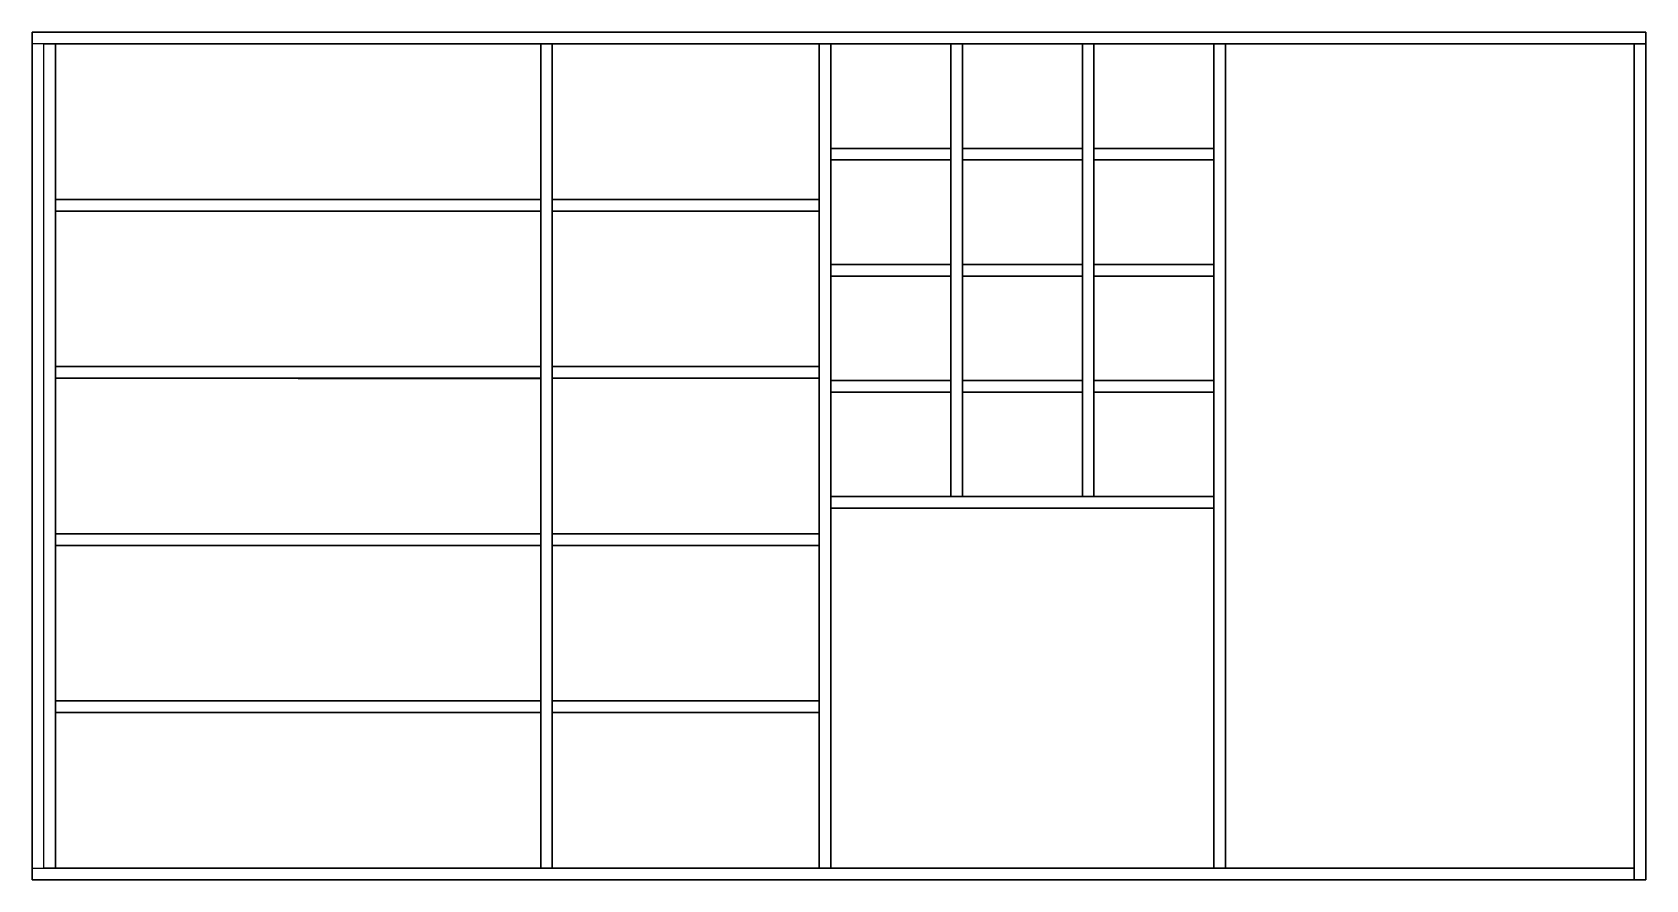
# Model space of a CAD drawing. Header units: millimetres. Extents: x 6350 to 7045, y 1941 to 2306.
import ezdxf

# ---------------------------------------------------------------- set-up
doc = ezdxf.new("R2010")
doc.units = ezdxf.units.MM
doc.layers.get('Defpoints').update_dxf_attribs({"color": 10})

msp = doc.modelspace()

# ---------------------------------------------------------------- linework, layer by layer
at = {"layer": 'Defpoints'}
msp.add_line((7039.78, 1946.39, 90), (7039.78, 1941.39, 90), dxfattribs=at)
for points in [[(7044.78, 2306.39), (7044.78, 2306.39, 90), (6349.78, 2306.39, 90), (6349.78, 2306.39)], [(6349.78, 2306.39), (6349.78, 2306.39, 90), (6349.78, 1941.39, 90), (6349.78, 1941.39)], [(7044.78, 2306.39, 90), (7044.78, 2301.39, 90), (6349.78, 2301.39, 90), (6349.78, 2306.39, 90)], [(7044.78, 2306.39), (6349.78, 2306.39), (6349.78, 1941.39), (7044.78, 1941.39)], [(7039.78, 2301.39), (7039.78, 2301.39, 90), (6354.78, 2301.39, 90), (6354.78, 2301.39)], [(6354.78, 2301.39, 90), (6359.78, 2301.39, 90), (6359.78, 1946.39, 90), (6354.78, 1946.39, 90)], [(6359.78, 1946.39), (6359.78, 1946.39, 90), (6359.78, 2301.39, 90), (6359.78, 2301.39)], [(6568.78, 1946.39, 90), (6568.78, 2301.39, 90), (6573.78, 2301.39, 90), (6573.78, 1946.39, 90)], [(6568.78, 1946.39), (6568.78, 2301.39), (6568.78, 2301.39, 90), (6568.78, 1946.39, 90)], [(6573.78, 2301.39), (6573.78, 1946.39), (6573.78, 1946.39, 90), (6573.78, 2301.39, 90)], [(6693.78, 2301.39, 90), (6693.78, 1946.39, 90), (6688.78, 1946.39, 90), (6688.78, 2301.39, 90)], [(6688.78, 1946.39), (6688.78, 2301.39), (6688.78, 2301.39, 90), (6688.78, 1946.39, 90)], [(6693.78, 2301.39), (6693.78, 1946.39), (6693.78, 1946.39, 90), (6693.78, 2301.39, 90)], [(6745.45, 2106.39, 40), (6745.45, 2301.39, 40), (6750.45, 2301.39, 40), (6750.45, 2106.39, 40)], [(6745.45, 2106.39), (6745.45, 2301.39), (6745.45, 2301.39, 40), (6745.45, 2106.39, 40)], [(6750.45, 2301.39), (6750.45, 2106.39), (6750.45, 2106.39, 40), (6750.45, 2301.39, 40)], [(6807.12, 2301.39, 40), (6807.12, 2106.39, 40), (6802.12, 2106.39, 40), (6802.12, 2301.39, 40)], [(6802.12, 2106.39), (6802.12, 2301.39), (6802.12, 2301.39, 40), (6802.12, 2106.39, 40)], [(6807.12, 2301.39), (6807.12, 2106.39), (6807.12, 2106.39, 40), (6807.12, 2301.39, 40)], [(6858.78, 1946.39, 90), (6858.78, 2301.39, 90), (6863.78, 2301.39, 90), (6863.78, 1946.39, 90)], [(6858.78, 1946.39), (6858.78, 2301.39), (6858.78, 2301.39, 90), (6858.78, 1946.39, 90)], [(6863.78, 2301.39), (6863.78, 1946.39), (6863.78, 1946.39, 90), (6863.78, 2301.39, 90)], [(7039.78, 2301.39), (7039.78, 2301.39, 90), (7039.78, 1946.39, 90), (7039.78, 1946.39)], [(7044.78, 1941.39, 90), (7039.78, 1941.39, 90), (7039.78, 2301.39, 90), (7044.78, 2301.39, 90)], [(7044.78, 1941.39), (7044.78, 1941.39, 90), (7044.78, 2306.39, 90), (7044.78, 2306.39)], [(6693.78, 2256.39), (6745.45, 2256.39), (6745.45, 2256.39, 40), (6693.78, 2256.39, 40)], [(6693.78, 2256.39, 40), (6745.45, 2256.39, 40), (6745.45, 2251.39, 40), (6693.78, 2251.39, 40)], [(6750.45, 2256.39), (6802.12, 2256.39), (6802.12, 2256.39, 40), (6750.45, 2256.39, 40)], [(6750.45, 2256.39, 40), (6802.12, 2256.39, 40), (6802.12, 2251.39, 40), (6750.45, 2251.39, 40)], [(6807.12, 2256.39), (6858.78, 2256.39), (6858.78, 2256.39, 40), (6807.12, 2256.39, 40)], [(6807.12, 2256.39, 40), (6858.78, 2256.39, 40), (6858.78, 2251.39, 40), (6807.12, 2251.39, 40)], [(6745.45, 2251.39), (6693.78, 2251.39), (6694, 2251.39, 40), (6745.45, 2251.39, 40)], [(6802.12, 2251.39), (6750.45, 2251.39), (6750.45, 2251.39, 40), (6802.12, 2251.39, 40)], [(6858.78, 2251.39), (6807.12, 2251.39), (6807.12, 2251.39, 40), (6858.78, 2251.39, 40)], [(6568.78, 2234.39), (6568.78, 2234.39, 90), (6359.78, 2234.39, 90), (6359.78, 2234.39)], [(6688.78, 2229.39, 90), (6573.78, 2229.39, 90), (6573.78, 2234.39, 90), (6688.78, 2234.39, 90)], [(6573.78, 2234.39), (6688.78, 2234.39), (6688.78, 2234.39, 90), (6573.78, 2234.39, 90)], [(6359.78, 2229.39), (6568.78, 2229.39), (6568.78, 2229.39, 90), (6359.78, 2229.39, 90)], [(6688.78, 2229.39), (6573.78, 2229.39), (6573.78, 2229.39, 90), (6688.78, 2229.39, 90)], [(6745.45, 2201.39, 40), (6693.78, 2201.39, 40), (6693.78, 2206.39, 40), (6745.45, 2206.39, 40)], [(6693.78, 2206.39), (6745.45, 2206.39), (6745.45, 2206.39, 40), (6693.78, 2206.39, 40)], [(6802.12, 2201.39, 40), (6750.45, 2201.39, 40), (6750.45, 2206.39, 40), (6802.12, 2206.39, 40)], [(6750.45, 2206.39), (6802.12, 2206.39), (6802.12, 2206.39, 40), (6750.45, 2206.39, 40)], [(6858.78, 2201.39, 40), (6807.12, 2201.39, 40), (6807.12, 2206.39, 40), (6858.78, 2206.39, 40)], [(6807.12, 2206.39), (6858.78, 2206.39), (6858.78, 2206.39, 40), (6807.12, 2206.39, 40)], [(6745.45, 2201.39), (6693.78, 2201.39), (6693.78, 2201.39, 40), (6745.45, 2201.39, 40)], [(6802.12, 2201.39), (6750.45, 2201.39), (6750.45, 2201.39, 40), (6802.12, 2201.39, 40)], [(6858.78, 2201.39), (6807.12, 2201.39), (6807.12, 2201.39, 40), (6858.78, 2201.39, 40)], [(6568.78, 2157.39, 90), (6359.78, 2157.39, 90), (6359.78, 2162.39, 90), (6568.78, 2162.39, 90)], [(6359.78, 2162.39), (6568.78, 2162.39), (6568.78, 2162.39, 90), (6359.78, 2162.39, 90)], [(6573.78, 2162.39), (6688.78, 2162.39), (6688.78, 2162.39, 90), (6573.78, 2162.39, 90)], [(6573.78, 2162.39, 90), (6688.78, 2162.39, 90), (6688.78, 2157.39, 90), (6573.78, 2157.39, 90)], [(6359.78, 2157.39), (6359.78, 2157.39, 90), (6568.78, 2157.13, 90), (6568.78, 2157.13)], [(6688.78, 2157.39), (6573.78, 2157.39), (6573.78, 2157.39, 90), (6688.78, 2157.39, 90)], [(6745.45, 2151.39, 40), (6693.78, 2151.39, 40), (6693.78, 2156.39, 40), (6745.45, 2156.39, 40)], [(6693.78, 2156.39), (6745.45, 2156.39), (6745.45, 2156.39, 40), (6693.78, 2156.39, 40)], [(6802.12, 2151.39, 40), (6750.45, 2151.39, 40), (6750.45, 2156.39, 40), (6802.12, 2156.39, 40)], [(6750.45, 2156.39), (6802.12, 2156.39), (6802.12, 2156.39, 40), (6750.45, 2156.39, 40)], [(6807.12, 2156.39, 40), (6858.78, 2156.39, 40), (6858.78, 2151.39, 40), (6807.12, 2151.39, 40)], [(6807.12, 2156.39), (6858.78, 2156.39), (6858.78, 2156.39, 40), (6807.12, 2156.39, 40)], [(6745.45, 2151.39), (6693.78, 2151.39), (6693.78, 2151.39, 40), (6745.45, 2151.39, 40)], [(6802.12, 2151.39), (6750.45, 2151.39), (6750.45, 2151.39, 40), (6802.12, 2151.39, 40)], [(6858.78, 2151.39), (6807.12, 2151.39), (6807.12, 2151.39, 40), (6858.78, 2151.39, 40)], [(6858.78, 2101.39, 90), (6693.78, 2101.39, 90), (6693.78, 2106.39, 90), (6858.78, 2106.39, 90)], [(6693.78, 2106.39), (6858.78, 2106.39), (6858.78, 2106.39, 90), (6693.78, 2106.39, 90)], [(6858.78, 2101.39), (6693.78, 2101.39), (6693.78, 2101.39, 90), (6858.78, 2101.39, 90)], [(6568.78, 2085.39, 90), (6359.78, 2085.39, 90), (6359.78, 2090.39, 90), (6568.78, 2090.39, 90)], [(6568.78, 2090.39), (6568.78, 2090.39, 90), (6359.78, 2090.39, 90), (6359.78, 2090.39)], [(6359.78, 2085.39), (6359.78, 2085.39, 90), (6568.78, 2085.39, 90), (6568.78, 2085.39)], [(6573.78, 2090.39), (6687.38, 2090.39), (6688.78, 2090.39, 90), (6573.78, 2090.39, 90)], [(6573.78, 2090.39, 90), (6688.78, 2090.39, 90), (6688.78, 2085.39, 90), (6573.78, 2085.39, 90)], [(6688.78, 2085.39), (6573.78, 2085.39), (6573.78, 2085.39, 90), (6688.78, 2085.39, 90)], [(6568.78, 2013.39, 90), (6359.78, 2013.39, 90), (6359.78, 2018.39, 90), (6568.78, 2018.39, 90)], [(6568.78, 2018.39), (6568.78, 2018.39, 90), (6359.78, 2018.39, 90), (6359.78, 2018.39)], [(6573.78, 2013.39, 90), (6573.78, 2018.39, 90), (6688.78, 2018.39, 90), (6688.78, 2013.39, 90)], [(6573.78, 2018.39), (6688.78, 2018.39), (6688.78, 2018.39, 90), (6573.78, 2018.39, 90)], [(6359.78, 2013.39), (6359.78, 2013.39, 90), (6568.78, 2013.39, 90), (6568.78, 2013.39)], [(6688.78, 2013.39), (6573.78, 2013.39), (6573.78, 2013.39, 90), (6688.78, 2013.39, 90)], [(6349.78, 1941.39, 90), (6349.78, 1946.39, 90), (7039.78, 1946.39, 90), (7039.78, 1941.39, 90)], [(7039.78, 1946.39), (7039.78, 1946.39, 90), (6354.78, 1946.39, 90), (6354.78, 1946.39)], [(6568.78, 1946.39), (6568.78, 1946.39, 90), (6359.78, 1946.39, 90), (6359.78, 1946.39)], [(7044.78, 1941.39), (6349.78, 1941.39), (6349.78, 1941.39, 90), (7044.78, 1941.39, 90)]]:
    msp.add_3dface(points, dxfattribs=at)

doc.saveas('drawing.dxf')
